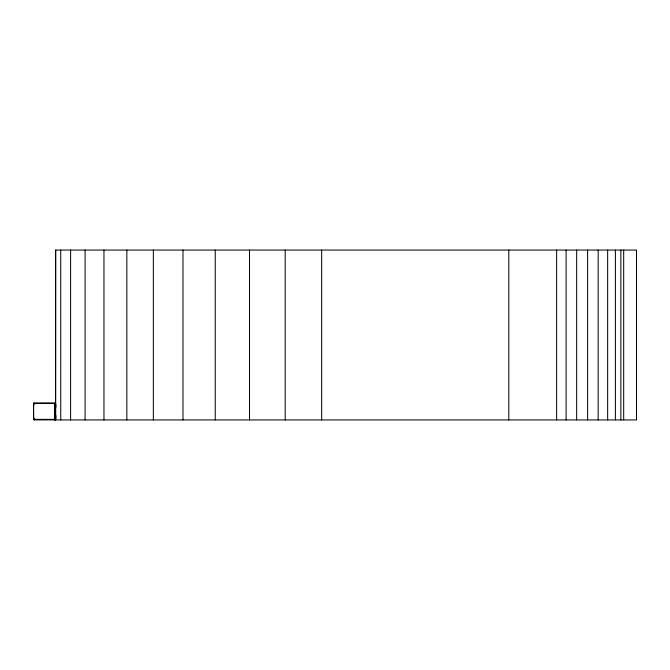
<?xml version="1.0" encoding="UTF-8"?>
<svg xmlns="http://www.w3.org/2000/svg" width="670" height="670" viewBox="0 0 670 670"><rect width="100%" height="100%" fill="white"/><g stroke="black" fill="none" stroke-linecap="round" stroke-linejoin="round"><path stroke-width="1" d="M33.5 411.447L33.534 403.516L55.057 403.516L55.057 419.37L33.534 419.37L33.534 403.516M34.262 404.043A8.492 0.461 90 0 0 33.567 411.405L33.534 419.37M55.057 403.516L55.057 419.37M34.028 402.913L55.518 402.913A8.492 0.461 -90 0 0 55.057 411.405A8.492 0.461 -90 0 0 55.518 419.897L34.028 419.897M54.387 419.939L636.5 419.939L636.5 250.061L55.518 250.061L55.518 419.939M623.686 250.061L623.686 419.939M620.856 250.061L620.856 419.939M615.387 250.061L615.387 419.939M607.648 250.061L607.648 419.939M598.176 250.061L598.176 419.939M587.607 250.061L587.607 419.939M576.669 250.061L576.669 419.939M566.1 250.061L566.1 419.939M556.628 250.061L556.628 419.939M508.806 250.061L508.806 419.939M321.659 250.061L321.659 419.939M285.202 250.061L285.202 419.939M249.516 250.061L249.516 419.939M215.246 250.061L215.246 419.939M182.994 250.061L182.994 419.939M153.355 250.061L153.355 419.939M126.848 250.061L126.848 419.939M103.959 250.061L103.959 419.939M85.098 250.061L85.098 419.939M70.61 250.061L70.61 419.939M60.744 250.061L60.744 419.939M55.769 250.061L55.677 419.939M55.744 404.043A8.492 0.461 -90 0 1 55.92 407.159M55.92 415.651A8.492 0.461 -90 0 1 55.744 418.758M34.262 418.758A8.492 0.461 90 0 1 33.567 411.405"/></g></svg>
